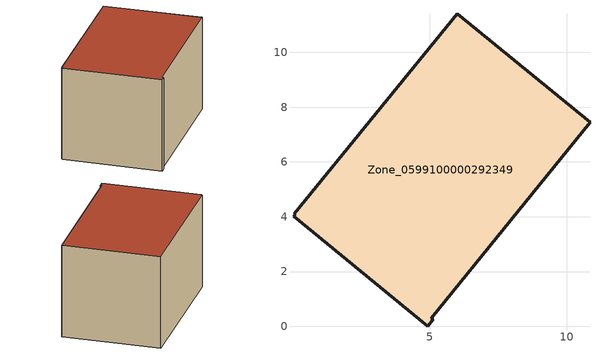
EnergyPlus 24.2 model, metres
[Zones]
Zone_0599100000292349
 floor ground (C_G): 6.01,11.41 10.86,7.45 5.07,0.3 5.13,0.25 4.93,0 0.04,4.01 0.1,4.09 0.06,4.12 z0
 wall outside (C_F): 6.01,11.41 0.06,4.12 0.1,4.09 0.04,4.01 4.93,0 5.13,0.25 5.07,0.3 10.86,7.45 6.01,11.41 z0:6.1
 roof outside (C_R): 10.86,7.45 6.01,11.41 0.06,4.12 0.1,4.09 0.04,4.01 4.93,0 5.13,0.25 5.07,0.3 z6.1
[BUILDING]
Pand.0599100000292349: North Axis=0; Terrain=City; Loads Convergence Tolerance Value=0.04; Temperature Convergence Tolerance Value=0.4; Solar Distribution=FullExterior; Maximum Number of Warmup Days=25; Minimum Number of Warmup Days=1
[Site:Location]
Rotterdam.The.Hague.AP_ZH_NLD Design_Conditions: Latitude=51.96; Longitude=4.45; Time Zone=1; Elevation=-4.5
[SITE:GROUNDTEMPERATURE:BUILDINGSURFACE]
18, 18, 18, 18, 18, 18, 18, 18, 18, 18, 18, 18
[MATERIAL] Thermal Absorptance=0.9; Solar Absorptance=0.7; Visible Absorptance=0.7
Name | Roughness | Thickness | Conductivity | Density | Specific Heat
G.TC.1946-1964 | MediumSmooth | 0.15 | 1 | 540 | 1210
F.TC.1946-1964 | Rough | 0.3 | 0.857143 | 1920 | 840
R.TC.1946-1964 | MediumRough | 0.2 | 0.235294 | 1500 | 1000
[CONSTRUCTION]
C_G: G.TC.1946-1964
C_F: F.TC.1946-1964
C_R: R.TC.1946-1964
[ZONE]
Zone_0599100000292349: Type=1; Multiplier=1; Ceiling Height=Autocalculate; Volume=Autocalculate; Floor Area=autocalculate; Part of Total Floor Area=Yes
[ZONEINFILTRATION:DESIGNFLOWRATE]
Infil_Zone_0599100000292349: Zone or ZoneList or Space or SpaceList=Zone_0599100000292349; Schedule=AlwaysOn; Design Flow Rate Calculation Method=Flow/Area; Flow Rate per Floor Area=0.003; Constant Term Coefficient=1; Temperature Term Coefficient=0; Velocity Term Coefficient=0; Velocity Squared Term Coefficient=0
[HVACTEMPLATE:ZONE:IDEALLOADSAIRSYSTEM]
Zone_0599100000292349: Maximum Heating Supply Air Temperature=50; Minimum Cooling Supply Air Temperature=13; Maximum Heating Supply Air Humidity Ratio=0.0156; Minimum Cooling Supply Air Humidity Ratio=0.0077; Heating Limit=NoLimit; Cooling Limit=NoLimit; Dehumidification Control Type=ConstantSensibleHeatRatio; Cooling Sensible Heat Ratio=0.7; Dehumidification Setpoint=60; Humidification Control Type=None; Humidification Setpoint=30; Outdoor Air Method=None; Outdoor Air Flow Rate per Person=0.00944; Outdoor Air Flow Rate per Zone Floor Area=0; Outdoor Air Flow Rate per Zone=0; Demand Controlled Ventilation Type=None; Outdoor Air Economizer Type=NoEconomizer; Heat Recovery Type=None; Sensible Heat Recovery Effectiveness=0.7; Latent Heat Recovery Effectiveness=0.65
[ZONECONTROL:THERMOSTAT]
ThermostatControl_Zone_0599100000292349: Zone or ZoneList=Zone_0599100000292349; Control Type Schedule=DualSetpointControlType; Control 1=Thermostat_Zone_0599100000292349; Temperature Difference Between Cutout And Setpoint=0
[THERMOSTATSETPOINT:DUALSETPOINT]
Thermostat_Zone_0599100000292349: Heating Setpoint Temperature Schedule=HeatingSetpoint_Zone_0599100000292349; Cooling Setpoint Temperature Schedule=CoolingSetpoint_Zone_0599100000292349
[SCHEDULE:COMPACT]
HeatingSetpoint_Zone_0599100000292349: Through: 12/31, For: AllDays, Until: 24:00, 21
CoolingSetpoint_Zone_0599100000292349: Through: 12/31, For: AllDays, Until: 24:00, 24
DualSetpointControlType: Through: 12/31, For: AllDays, Until: 24:00, 4
AlwaysOn: Through: 12/31, For: AllDays, Until: 24:00, 1
